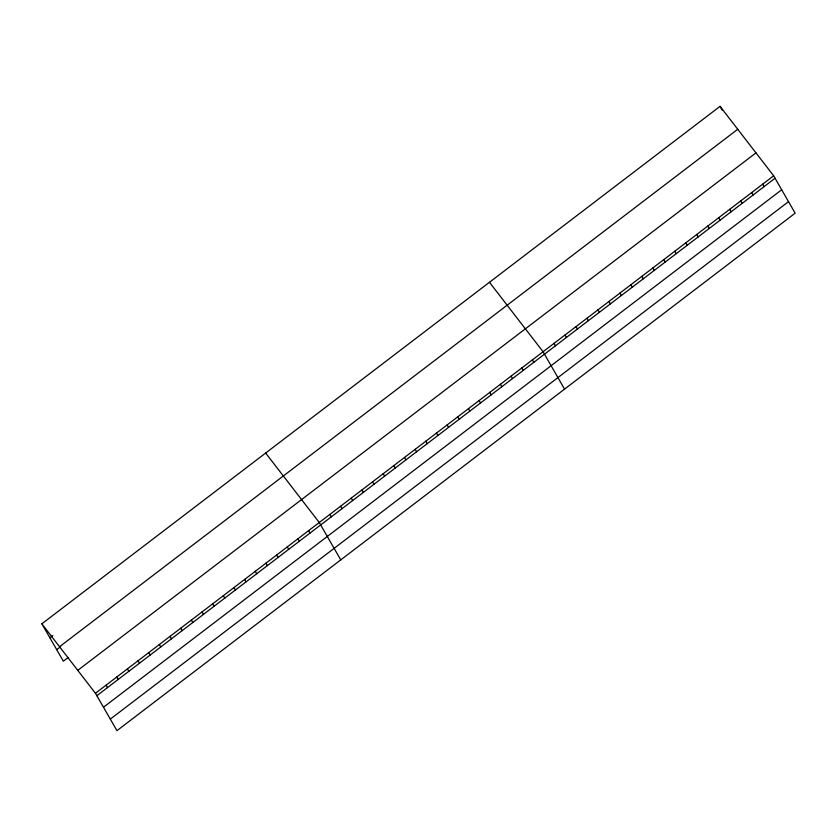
<?xml version="1.0" encoding="UTF-8"?>
<svg xmlns="http://www.w3.org/2000/svg" width="837" height="837" viewBox="0 0 837 837"><rect width="100%" height="100%" fill="white"/><g stroke="black" fill="none" stroke-linecap="round" stroke-linejoin="round"><path stroke-width="1.26" d="M41.85 623.816L720.05 106.341L773.66 175.801L795.15 213.184L116.95 730.659L95.449 693.277L41.85 623.816L63.35 661.199L68.195 657.505M49.885 637.794L52.794 635.576M59.542 646.739L737.742 129.264M56.717 649.669L60.588 646.708M77.768 670.353L755.968 152.878M95.449 693.277L773.66 175.801M96.862 695.714L775.062 178.25M103.485 707.244L781.685 189.769M110.317 719.129L788.517 201.654M489.467 282.289L543.067 351.739L564.556 389.121M265.653 453.047L319.263 522.508L340.753 559.89M720.05 106.341L722.341 110.327M762.674 184.182L764.076 186.62M751.689 192.552L753.101 195M740.714 200.932L742.116 203.381M729.728 209.313L731.14 211.761M718.753 217.693L720.155 220.131M707.767 226.074L709.18 228.511M696.792 234.444L698.194 236.892M685.806 242.824L687.219 245.272M674.831 251.205L676.233 253.653M663.846 259.585L665.258 262.023M652.87 267.955L654.272 270.403M641.885 276.336L643.297 278.784M630.91 284.716L632.312 287.164M619.924 293.096L621.336 295.534M608.949 301.477L610.351 303.915M597.963 309.847L599.376 312.295M586.988 318.227L588.39 320.676M576.002 326.608L577.415 329.056M565.027 334.988L566.429 337.426M554.042 343.358L555.454 345.807M532.405 359.868L533.818 362.316M521.754 368.008L523.156 370.446M511.093 376.137L512.495 378.586M500.432 384.267L501.844 386.715M489.781 392.396L491.183 394.844M479.12 400.536L480.522 402.974M468.469 408.665L469.871 411.103M457.808 416.795L459.21 419.243M447.146 424.924L448.559 427.372M436.495 433.064L437.897 435.502M425.834 441.193L427.236 443.631M415.173 449.323L416.585 451.771M404.522 457.452L405.924 459.9M393.861 465.581L395.263 468.029M383.2 473.721L384.612 476.159M372.549 481.85L373.951 484.288M361.887 489.98L363.289 492.428M351.237 498.109L352.639 500.557M340.575 506.249L341.977 508.687M329.914 514.378L331.326 516.816M308.602 530.637L310.004 533.085M297.941 538.766L299.353 541.215M287.29 546.906L288.692 549.344M276.628 555.036L278.03 557.473M265.967 563.165L267.38 565.613M255.316 571.294L256.718 573.743M244.655 579.434L246.068 581.872M234.004 587.564L235.406 590.001M223.343 595.693L224.745 598.141M212.682 603.822L214.094 606.27M202.031 611.952L203.433 614.4M191.37 620.091L192.772 622.529M180.708 628.221L182.121 630.659M170.057 636.35L171.459 638.798M159.396 644.48L160.798 646.928M148.735 652.619L150.147 655.057M138.084 660.749L139.486 663.186M127.423 668.878L128.835 671.326M116.772 677.007L118.174 679.456M106.111 685.137L107.513 687.585"/></g></svg>
